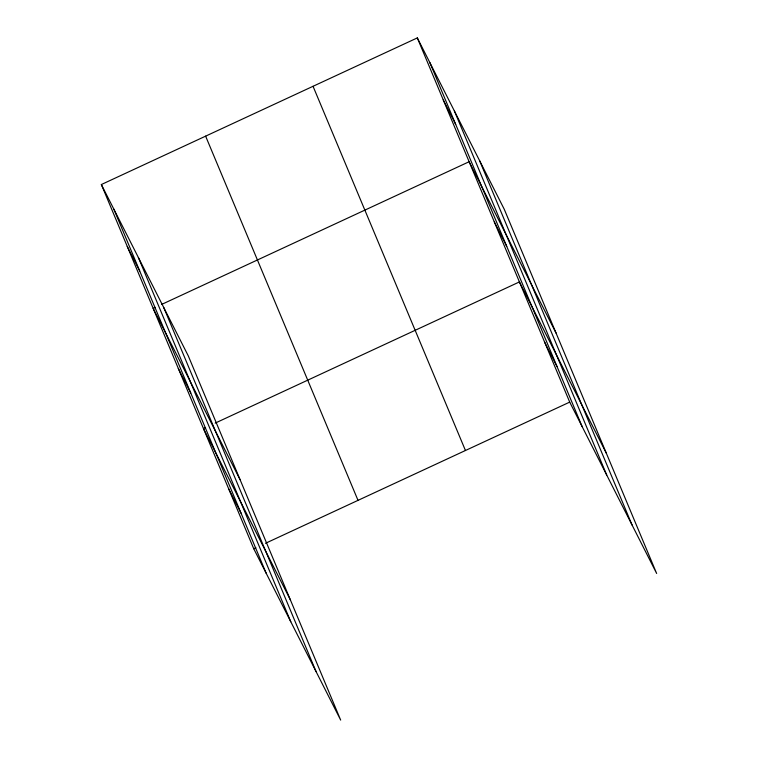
<?xml version="1.0" encoding="UTF-8"?>
<svg xmlns="http://www.w3.org/2000/svg" width="758" height="758" viewBox="0 0 758 758"><rect width="100%" height="100%" fill="white"/><g stroke="black" fill="none" stroke-linecap="round" stroke-linejoin="round"><path stroke-width="1.14" d="M101.354 184.535L188.287 355.89L340.683 720.1L253.75 548.745L101.354 184.535L417.317 37.9L504.25 209.255L656.646 573.465L569.713 402.11L417.317 37.9M155.295 307.378L153.163 308.364L240.097 479.729M161.681 304.413L469.136 161.729L556.069 333.084M205.589 427.569L203.457 428.554L290.39 599.91M215.158 423.125L519.429 281.919L606.362 453.275M253.75 548.745L255.872 547.759M265.452 543.315L569.713 402.11M443.222 99.819L455.681 124.369M494.282 221.829L506.732 246.378M544.566 342.01L557.026 366.559M127.259 246.454L139.709 271.004M178.31 368.464L190.77 393.014M228.603 488.645L241.053 513.204M479.672 160.81L632.068 525.019M454.355 110.895L606.751 475.105M429.777 62.45L582.172 426.659M313.045 86.289L465.45 450.498M205.617 136.146L358.013 500.356M163.709 307.445L316.105 671.654M138.382 257.531L290.778 621.74M113.804 209.085L266.2 573.294"/></g></svg>
